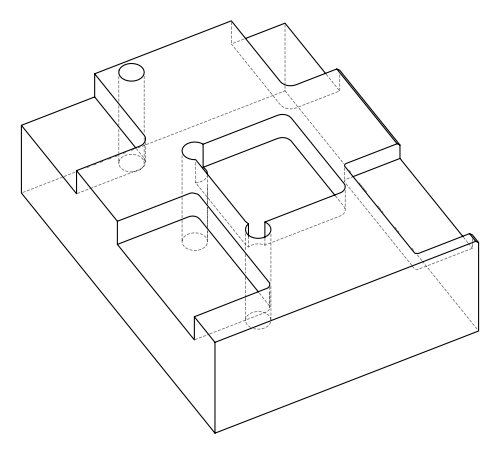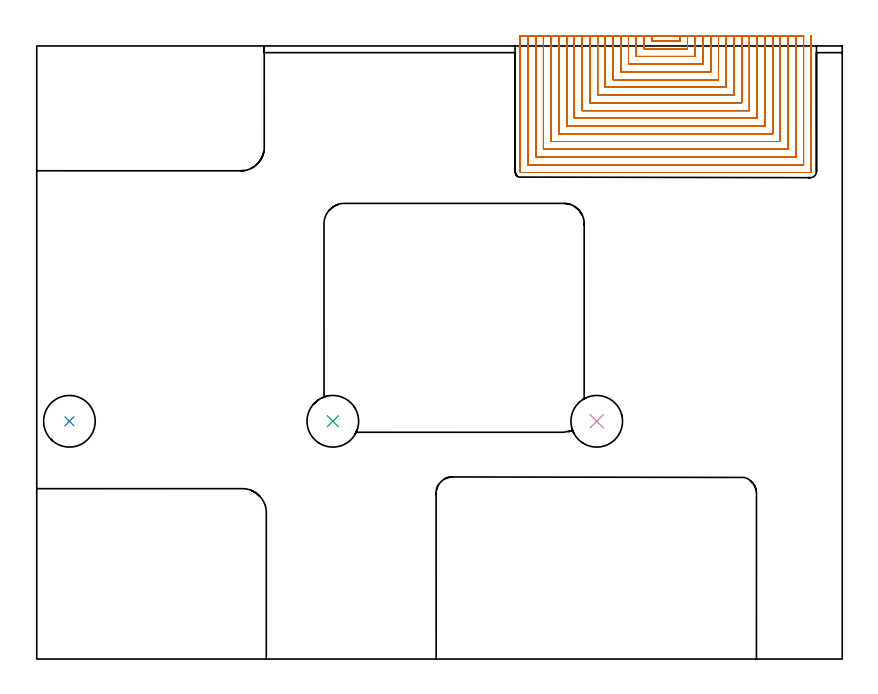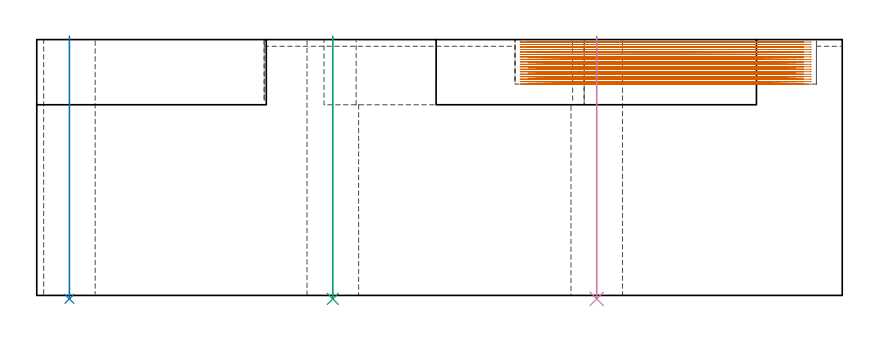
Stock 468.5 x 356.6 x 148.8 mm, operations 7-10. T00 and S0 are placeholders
(PLAN: 10 operations, 3 tool changes, 380.6 min)
(1 AREA_MILL | FG_CHAMFER_SURFACE | UGT0205_001 | 2.49 min | 1148 mm3)
(2 AREA_MILL_1 | FG_CHAMFER_SURFACE_1 | UGT0205_001 | 0.4 min | 137 mm3)
(3 MILL_CORNER_NOTCH_RECTANGULAR | CORNER_NOTCH_RECTANGULAR | NXT0201_012 | Follow Part, ap 4, ae 75% | 21.27 min | 362544 mm3)
(4 MILL_CORNER_NOTCH_RECTANGULAR_1 | CORNER_NOTCH_RECTANGULAR_1 | NXT0201_012 | Follow Part, ap 4, ae 75% | 28.12 min | 499853 mm3)
(5 MILL_OPEN_POCKET | POCKET_OPEN | NXT0201_012 | Follow Part, ap 4, ae 75% | 34.7 min | 759516 mm3)
(6 MILL_SLOT | SLOT_PARTIAL_RECTANGULAR | NXT0201_012 | Follow Part, ap 4, ae 75% | 60.4 min | 746496 mm3)
(7 MILL_SLOT_1 | SLOT_PARTIAL_RECTANGULAR_1 | NXT0201_008 | Follow Part, ap 1.5, ae 75% | 231.35 min | 347547 mm3)
(8 INDEXABLE_INSERT_DRILL_THROUGH_HOLE_FROM_SOLID | STEP1HOLE | NXT0302_031 | 0.61 min | 105126 mm3)
(9 INDEXABLE_INSERT_DRILL_THROUGH_HOLE_FROM_SOLID_1 | STEP1HOLE_1 | NXT0302_031 | 0.61 min | 91214 mm3)
(10 INDEXABLE_INSERT_DRILL_THROUGH_HOLE_FROM_SOLID_2 | STEP1HOLE_2 | NXT0302_031 | 0.61 min | 101573 mm3)
(TOOL UGT0205_001 | Chamfer Mill 20 x 3 x 45 deg. | D20 FL50 Z2)
(TOOL NXT0201_012 | ENDMILL 16mm [2P460-1600-NA 1630] | D16 FL38 Z6)
(TOOL NXT0201_008 | ENDMILL 6mm [2P460-0600-NA 1630] | D6 FL26 Z6)
(TOOL NXT0302_031 | Index. Insert Drill 30mm [880-D3000L32-05] | D30 PA176 FL150 Z2)
(OP 7 MILL_SLOT_1)
G17 G21 G94 G90
T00 M6
G54
G17 G0 G90 X357.696 Y362.6 S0 M3
G43 Z158.8 H1
Z147.361
G94 G1 X357.7 Y359.6 F250.
Y359.5 F500.
X374.
Y359.6
X374.004 Y362.6 F250.
X353.196
X353.2 Y359.6
Y359.508 F500.
Y355.
X378.5
Y359.51
Y359.6
X378.504 Y362.6 F250.
X348.696
X348.7 Y359.6
Y359.508 F500.
Y350.5
X383.
Y359.51
Y359.6
X383.004 Y362.6 F250.
X344.196
X344.2 Y359.6
Y359.508 F500.
Y346.
X387.5
Y359.51
Y359.6
X387.504 Y362.6 F250.
X339.695
X339.7 Y359.6
Y359.508 F500.
Y341.5
X392.
Y359.51
Y359.6
X392.005 Y362.6 F250.
X335.195
X335.2 Y359.6
Y359.508 F500.
Y337.
X396.5
Y359.51
Y359.6
X396.505 Y362.6 F250.
X330.694
X330.7 Y359.6
Y359.508 F500.
Y332.5
X401.
Y359.51
Y359.6
X401.006 Y362.6 F250.
X326.194
X326.2 Y359.6
Y359.508 F500.
Y328.
X405.5
Y359.51
Y359.6
X405.506 Y362.6 F250.
X321.693
X321.7 Y359.6
Y359.508 F500.
Y323.5
X410.
Y359.51
Y359.6
X410.007 Y362.6 F250.
X317.192
X317.2 Y359.6
Y359.508 F500.
Y319.
X414.5
Y359.51
Y359.6
X414.508 Y362.6 F250.
X312.691
X312.7 Y359.6
Y359.508 F500.
Y314.5
X419.
Y359.51
Y359.6
X419.009 Y362.6 F250.
X308.19
X308.2 Y359.6
Y359.508 F500.
Y310.
X423.5
Y359.51
Y359.6
X423.51 Y362.6 F250.
X303.688
X303.7 Y359.6
Y359.508 F500.
Y305.5
X428.
Y359.51
Y359.6
X428.012 Y362.6 F250.
X299.184
X299.2 Y359.6
Y359.508 F500.
Y301.
X432.5
Y359.51
Y359.6
X432.515 Y362.6 F250.
X294.679
X294.7 Y359.6
Y359.508 F500.
Y296.5
X437.
Y359.51
Y359.6
X437.02 Y362.6 F250.
X290.169
X290.2 Y359.6
Y359.508 F500.
Y292.
X441.5
Y359.51
Y359.6
X441.53 Y362.6 F250.
X285.638 Y362.599
X285.699 Y359.6
X285.7 Y359.508 F500.
Y287.5
X446.
Y359.51
X446.001 Y359.6
X446.061 Y362.599 F250.
X281.2 Y362.508
Y359.508
Y283.5 F500.
G3 X281.7 Y283. R0.5
G1 X450.
G3 X450.5 Y283.5 R0.5
G1 Y359.51
Y362.51 F250.
G0 X357.7 Y362.6 Z145.922
G1 Y359.6
Y359.5 F500.
X374.
Y359.6
Y362.6 F250.
X353.2
Y359.6
Y355. F500.
X378.5
Y359.6
Y362.6 F250.
X348.7
Y359.6
Y350.5 F500.
X383.
Y359.6
Y362.6 F250.
X344.2
Y359.6
Y346. F500.
X387.5
Y359.6
Y362.6 F250.
X339.7
Y359.6
Y341.5 F500.
X392.
Y359.6
Y362.6 F250.
X335.2
Y359.6
Y337. F500.
X396.5
Y359.6
Y362.6 F250.
X330.7
Y359.6
Y332.5 F500.
X401.
Y359.6
Y362.6 F250.
X326.2
Y359.6
Y328. F500.
X405.5
Y359.6
Y362.6 F250.
X321.7
Y359.6
Y323.5 F500.
X410.
Y359.6
Y362.6 F250.
X317.2
Y359.6
Y319. F500.
X414.5
Y359.6
Y362.6 F250.
X312.7
Y359.6
Y314.5 F500.
X419.
Y359.6
Y362.6 F250.
X308.2
Y359.6
Y310. F500.
X423.5
Y359.6
Y362.6 F250.
X303.7
Y359.6
Y305.5 F500.
X428.
Y359.6
Y362.6 F250.
X299.2
Y359.6
Y301. F500.
X432.5
Y359.6
Y362.6 F250.
X294.7
Y359.6
Y296.5 F500.
X437.
Y359.6
Y362.6 F250.
X290.2
Y359.6
Y292. F500.
X441.5
Y359.6
Y362.6 F250.
X285.7
Y359.6
Y287.5 F500.
X446.
Y359.6
Y362.6 F250.
X281.2
Y359.6
Y283.5 F500.
G3 X281.7 Y283. R0.5
G1 X450.
G3 X450.5 Y283.5 R0.5
G1 Y359.6
Y362.6 F250.
G0 X357.7 Z144.483
G1 Y359.6
Y359.5 F500.
X374.
Y359.6
Y362.6 F250.
X353.2
Y359.6
Y355. F500.
X378.5
Y359.6
Y362.6 F250.
X348.7
Y359.6
Y350.5 F500.
X383.
Y359.6
Y362.6 F250.
X344.2
Y359.6
Y346. F500.
X387.5
Y359.6
Y362.6 F250.
X339.7
Y359.6
Y341.5 F500.
X392.
Y359.6
Y362.6 F250.
X335.2
Y359.6
Y337. F500.
X396.5
Y359.6
Y362.6 F250.
X330.7
Y359.6
Y332.5 F500.
X401.
Y359.6
Y362.6 F250.
X326.2
Y359.6
Y328. F500.
X405.5
Y359.6
Y362.6 F250.
X321.7
Y359.6
Y323.5 F500.
X410.
Y359.6
Y362.6 F250.
X317.2
Y359.6
Y319. F500.
X414.5
Y359.6
Y362.6 F250.
X312.7
Y359.6
Y314.5 F500.
X419.
Y359.6
Y362.6 F250.
X308.2
Y359.6
Y310. F500.
X423.5
Y359.6
Y362.6 F250.
X303.7
Y359.6
Y305.5 F500.
X428.
Y359.6
Y362.6 F250.
X299.2
Y359.6
Y301. F500.
X432.5
Y359.6
Y362.6 F250.
X294.7
Y359.6
Y296.5 F500.
X437.
Y359.6
Y362.6 F250.
X290.2
Y359.6
Y292. F500.
X441.5
Y359.6
Y362.6 F250.
X285.7
Y359.6
Y287.5 F500.
X446.
Y359.6
Y362.6 F250.
X281.2
Y359.6
Y283.5 F500.
G3 X281.7 Y283. R0.5
G1 X450.
G3 X450.5 Y283.5 R0.5
G1 Y359.6
Y362.6 F250.
G0 X357.7 Z143.044
G1 Y359.6
Y359.5 F500.
X374.
Y359.6
Y362.6 F250.
X353.2
Y359.6
Y355. F500.
X378.5
Y359.6
Y362.6 F250.
X348.7
Y359.6
Y350.5 F500.
X383.
Y359.6
Y362.6 F250.
X344.2
Y359.6
Y346. F500.
X387.5
Y359.6
Y362.6 F250.
X339.7
Y359.6
Y341.5 F500.
X392.
Y359.6
Y362.6 F250.
X335.2
Y359.6
Y337. F500.
X396.5
Y359.6
Y362.6 F250.
X330.7
Y359.6
Y332.5 F500.
X401.
Y359.6
Y362.6 F250.
X326.2
Y359.6
Y328. F500.
X405.5
Y359.6
Y362.6 F250.
X321.7
Y359.6
Y323.5 F500.
X410.
Y359.6
Y362.6 F250.
X317.2
Y359.6
Y319. F500.
X414.5
Y359.6
Y362.6 F250.
X312.7
Y359.6
Y314.5 F500.
X419.
Y359.6
Y362.6 F250.
X308.2
Y359.6
Y310. F500.
X423.5
Y359.6
Y362.6 F250.
X303.7
Y359.6
Y305.5 F500.
X428.
Y359.6
Y362.6 F250.
X299.2
Y359.6
Y301. F500.
X432.5
Y359.6
Y362.6 F250.
X294.7
Y359.6
Y296.5 F500.
X437.
Y359.6
Y362.6 F250.
X290.2
Y359.6
Y292. F500.
X441.5
Y359.6
Y362.6 F250.
X285.7
Y359.6
Y287.5 F500.
X446.
Y359.6
Y362.6 F250.
X281.2
Y359.6
Y283.5 F500.
G3 X281.7 Y283. R0.5
G1 X450.
G3 X450.5 Y283.5 R0.5
G1 Y359.6
Y362.6 F250.
G0 X357.7 Z141.605
G1 Y359.6
Y359.5 F500.
X374.
Y359.6
Y362.6 F250.
X353.2
Y359.6
Y355. F500.
X378.5
Y359.6
Y362.6 F250.
X348.7
Y359.6
Y350.5 F500.
X383.
Y359.6
Y362.6 F250.
X344.2
Y359.6
Y346. F500.
X387.5
Y359.6
Y362.6 F250.
X339.7
Y359.6
Y341.5 F500.
X392.
Y359.6
Y362.6 F250.
X335.2
Y359.6
Y337. F500.
X396.5
Y359.6
Y362.6 F250.
X330.7
Y359.6
Y332.5 F500.
X401.
Y359.6
Y362.6 F250.
X326.2
Y359.6
Y328. F500.
X405.5
Y359.6
Y362.6 F250.
X321.7
Y359.6
Y323.5 F500.
X410.
Y359.6
Y362.6 F250.
X317.2
Y359.6
Y319. F500.
X414.5
Y359.6
Y362.6 F250.
X312.7
Y359.6
Y314.5 F500.
X419.
Y359.6
Y362.6 F250.
X308.2
Y359.6
Y310. F500.
X423.5
Y359.6
Y362.6 F250.
X303.7
Y359.6
Y305.5 F500.
X428.
Y359.6
Y362.6 F250.
X299.2
Y359.6
Y301. F500.
X432.5
Y359.6
Y362.6 F250.
X294.7
Y359.6
Y296.5 F500.
X437.
Y359.6
Y362.6 F250.
X290.2
Y359.6
Y292. F500.
X441.5
Y359.6
Y362.6 F250.
X285.7
Y359.6
Y287.5 F500.
X446.
Y359.6
Y362.6 F250.
X281.2
Y359.6
Y283.5 F500.
G3 X281.7 Y283. R0.5
G1 X450.
G3 X450.5 Y283.5 R0.5
G1 Y359.6
Y362.6 F250.
G0 X357.7 Z140.167
G1 Y359.6
Y359.5 F500.
X374.
Y359.6
Y362.6 F250.
X353.2
Y359.6
Y355. F500.
X378.5
Y359.6
Y362.6 F250.
X348.7
Y359.6
Y350.5 F500.
X383.
Y359.6
Y362.6 F250.
X344.2
Y359.6
Y346. F500.
X387.5
Y359.6
Y362.6 F250.
X339.7
Y359.6
Y341.5 F500.
X392.
Y359.6
Y362.6 F250.
X335.2
Y359.6
Y337. F500.
X396.5
Y359.6
Y362.6 F250.
X330.7
Y359.6
Y332.5 F500.
X401.
Y359.6
Y362.6 F250.
X326.2
Y359.6
Y328. F500.
X405.5
Y359.6
Y362.6 F250.
X321.7
Y359.6
Y323.5 F500.
X410.
Y359.6
Y362.6 F250.
X317.2
Y359.6
Y319. F500.
X414.5
Y359.6
Y362.6 F250.
X312.7
Y359.6
Y314.5 F500.
X419.
Y359.6
Y362.6 F250.
X308.2
Y359.6
Y310. F500.
X423.5
Y359.6
Y362.6 F250.
X303.7
Y359.6
Y305.5 F500.
X428.
Y359.6
Y362.6 F250.
X299.2
Y359.6
Y301. F500.
X432.5
Y359.6
Y362.6 F250.
X294.7
Y359.6
Y296.5 F500.
X437.
Y359.6
Y362.6 F250.
X290.2
Y359.6
Y292. F500.
X441.5
Y359.6
Y362.6 F250.
X285.7
Y359.6
Y287.5 F500.
X446.
Y359.6
Y362.6 F250.
X281.2
Y359.6
Y283.5 F500.
G3 X281.7 Y283. R0.5
G1 X450.
G3 X450.5 Y283.5 R0.5
G1 Y359.6
Y362.6 F250.
G0 X357.7 Z138.728
G1 Y359.6
Y359.5 F500.
X374.
Y359.6
Y362.6 F250.
X353.2
Y359.6
Y355. F500.
X378.5
Y359.6
Y362.6 F250.
X348.7
Y359.6
Y350.5 F500.
X383.
Y359.6
Y362.6 F250.
X344.2
Y359.6
Y346. F500.
X387.5
Y359.6
Y362.6 F250.
X339.7
Y359.6
Y341.5 F500.
X392.
Y359.6
Y362.6 F250.
X335.2
Y359.6
Y337. F500.
X396.5
Y359.6
Y362.6 F250.
X330.7
Y359.6
Y332.5 F500.
X401.
Y359.6
Y362.6 F250.
X326.2
Y359.6
Y328. F500.
X405.5
Y359.6
Y362.6 F250.
X321.7
Y359.6
Y323.5 F500.
X410.
Y359.6
Y362.6 F250.
X317.2
Y359.6
Y319. F500.
X414.5
Y359.6
Y362.6 F250.
X312.7
Y359.6
Y314.5 F500.
X419.
Y359.6
Y362.6 F250.
X308.2
Y359.6
Y310. F500.
X423.5
Y359.6
Y362.6 F250.
X303.7
Y359.6
Y305.5 F500.
X428.
Y359.6
Y362.6 F250.
X299.2
Y359.6
Y301. F500.
X432.5
Y359.6
Y362.6 F250.
X294.7
Y359.6
Y296.5 F500.
X437.
Y359.6
Y362.6 F250.
X290.2
Y359.6
Y292. F500.
X441.5
Y359.6
Y362.6 F250.
X285.7
Y359.6
Y287.5 F500.
X446.
Y359.6
Y362.6 F250.
X281.2
Y359.6
Y283.5 F500.
G3 X281.7 Y283. R0.5
G1 X450.
G3 X450.5 Y283.5 R0.5
G1 Y359.6
Y362.6 F250.
G0 X357.7 Z137.289
G1 Y359.6
Y359.5 F500.
X374.
Y359.6
Y362.6 F250.
X353.2
Y359.6
Y355. F500.
X378.5
Y359.6
Y362.6 F250.
X348.7
Y359.6
Y350.5 F500.
X383.
Y359.6
Y362.6 F250.
X344.2
Y359.6
Y346. F500.
X387.5
Y359.6
Y362.6 F250.
X339.7
Y359.6
Y341.5 F500.
X392.
Y359.6
Y362.6 F250.
X335.2
Y359.6
Y337. F500.
X396.5
Y359.6
Y362.6 F250.
X330.7
Y359.6
Y332.5 F500.
X401.
Y359.6
Y362.6 F250.
X326.2
Y359.6
Y328. F500.
X405.5
Y359.6
Y362.6 F250.
X321.7
Y359.6
Y323.5 F500.
X410.
Y359.6
Y362.6 F250.
X317.2
Y359.6
Y319. F500.
X414.5
Y359.6
Y362.6 F250.
X312.7
Y359.6
Y314.5 F500.
X419.
Y359.6
Y362.6 F250.
X308.2
Y359.6
Y310. F500.
X423.5
Y359.6
Y362.6 F250.
X303.7
Y359.6
Y305.5 F500.
X428.
Y359.6
Y362.6 F250.
X299.2
Y359.6
Y301. F500.
X432.5
Y359.6
Y362.6 F250.
X294.7
Y359.6
Y296.5 F500.
X437.
Y359.6
Y362.6 F250.
X290.2
Y359.6
Y292. F500.
X441.5
Y359.6
Y362.6 F250.
X285.7
Y359.6
Y287.5 F500.
X446.
Y359.6
Y362.6 F250.
X281.2
Y359.6
Y283.5 F500.
G3 X281.7 Y283. R0.5
G1 X450.
G3 X450.5 Y283.5 R0.5
G1 Y359.6
Y362.6 F250.
G0 X357.7 Z135.85
G1 Y359.6
Y359.5 F500.
X374.
Y359.6
Y362.6 F250.
X353.2
Y359.6
Y355. F500.
X378.5
Y359.6
Y362.6 F250.
X348.7
Y359.6
Y350.5 F500.
X383.
Y359.6
Y362.6 F250.
X344.2
Y359.6
Y346. F500.
X387.5
Y359.6
Y362.6 F250.
X339.7
Y359.6
Y341.5 F500.
X392.
Y359.6
Y362.6 F250.
X335.2
Y359.6
Y337. F500.
X396.5
Y359.6
Y362.6 F250.
X330.7
Y359.6
Y332.5 F500.
X401.
Y359.6
Y362.6 F250.
X326.2
Y359.6
Y328. F500.
X405.5
Y359.6
Y362.6 F250.
X321.7
Y359.6
Y323.5 F500.
X410.
Y359.6
Y362.6 F250.
X317.2
Y359.6
Y319. F500.
X414.5
Y359.6
Y362.6 F250.
X312.7
Y359.6
Y314.5 F500.
X419.
Y359.6
Y362.6 F250.
X308.2
Y359.6
Y310. F500.
X423.5
Y359.6
Y362.6 F250.
X303.7
Y359.6
Y305.5 F500.
X428.
Y359.6
Y362.6 F250.
X299.2
Y359.6
Y301. F500.
X432.5
Y359.6
Y362.6 F250.
X294.7
Y359.6
Y296.5 F500.
X437.
Y359.6
Y362.6 F250.
X290.2
Y359.6
Y292. F500.
X441.5
Y359.6
Y362.6 F250.
X285.7
Y359.6
Y287.5 F500.
X446.
Y359.6
Y362.6 F250.
X281.2
Y359.6
Y283.5 F500.
G3 X281.7 Y283. R0.5
G1 X450.
G3 X450.5 Y283.5 R0.5
G1 Y359.6
Y362.6 F250.
G0 X357.7 Z134.411
G1 Y359.6
Y359.5 F500.
X374.
Y359.6
Y362.6 F250.
X353.2
Y359.6
Y355. F500.
X378.5
Y359.6
Y362.6 F250.
X348.7
Y359.6
Y350.5 F500.
X383.
Y359.6
Y362.6 F250.
X344.2
Y359.6
Y346. F500.
X387.5
Y359.6
Y362.6 F250.
X339.7
Y359.6
Y341.5 F500.
X392.
Y359.6
Y362.6 F250.
X335.2
Y359.6
Y337. F500.
X396.5
Y359.6
Y362.6 F250.
X330.7
Y359.6
Y332.5 F500.
X401.
Y359.6
Y362.6 F250.
X326.2
Y359.6
Y328. F500.
X405.5
Y359.6
Y362.6 F250.
X321.7
Y359.6
Y323.5 F500.
X410.
Y359.6
Y362.6 F250.
X317.2
Y359.6
Y319. F500.
X414.5
Y359.6
Y362.6 F250.
X312.7
Y359.6
Y314.5 F500.
X419.
Y359.6
Y362.6 F250.
X308.2
Y359.6
Y310. F500.
X423.5
Y359.6
Y362.6 F250.
X303.7
Y359.6
Y305.5 F500.
X428.
Y359.6
Y362.6 F250.
X299.2
Y359.6
Y301. F500.
X432.5
Y359.6
Y362.6 F250.
X294.7
Y359.6
Y296.5 F500.
X437.
Y359.6
Y362.6 F250.
X290.2
Y359.6
Y292. F500.
X441.5
Y359.6
Y362.6 F250.
X285.7
Y359.6
Y287.5 F500.
X446.
Y359.6
Y362.6 F250.
X281.2
Y359.6
Y283.5 F500.
G3 X281.7 Y283. R0.5
G1 X450.
G3 X450.5 Y283.5 R0.5
G1 Y359.6
Y362.6 F250.
G0 X357.7 Z132.972
G1 Y359.6
Y359.5 F500.
X374.
Y359.6
Y362.6 F250.
X353.2
Y359.6
Y355. F500.
X378.5
Y359.6
Y362.6 F250.
X348.7
Y359.6
Y350.5 F500.
X383.
Y359.6
Y362.6 F250.
X344.2
Y359.6
Y346. F500.
X387.5
Y359.6
Y362.6 F250.
X339.7
Y359.6
Y341.5 F500.
X392.
Y359.6
Y362.6 F250.
X335.2
Y359.6
Y337. F500.
X396.5
Y359.6
Y362.6 F250.
X330.7
Y359.6
Y332.5 F500.
X401.
Y359.6
Y362.6 F250.
X326.2
Y359.6
Y328. F500.
X405.5
Y359.6
Y362.6 F250.
X321.7
Y359.6
Y323.5 F500.
X410.
Y359.6
Y362.6 F250.
X317.2
Y359.6
Y319. F500.
X414.5
Y359.6
Y362.6 F250.
X312.7
Y359.6
Y314.5 F500.
X419.
Y359.6
Y362.6 F250.
X308.2
Y359.6
Y310. F500.
X423.5
Y359.6
Y362.6 F250.
X303.7
Y359.6
Y305.5 F500.
X428.
Y359.6
Y362.6 F250.
X299.2
Y359.6
Y301. F500.
X432.5
Y359.6
Y362.6 F250.
X294.7
Y359.6
Y296.5 F500.
X437.
Y359.6
Y362.6 F250.
X290.2
Y359.6
Y292. F500.
X441.5
Y359.6
Y362.6 F250.
X285.7
Y359.6
Y287.5 F500.
X446.
Y359.6
Y362.6 F250.
X281.2
Y359.6
Y283.5 F500.
G3 X281.7 Y283. R0.5
G1 X450.
G3 X450.5 Y283.5 R0.5
G1 Y359.6
Y362.6 F250.
G0 X357.7 Z131.533
G1 Y359.6
Y359.5 F500.
X374.
Y359.6
Y362.6 F250.
X353.2
Y359.6
Y355. F500.
X378.5
Y359.6
Y362.6 F250.
X348.7
Y359.6
Y350.5 F500.
X383.
Y359.6
Y362.6 F250.
X344.2
Y359.6
Y346. F500.
X387.5
Y359.6
Y362.6 F250.
X339.7
Y359.6
Y341.5 F500.
X392.
Y359.6
Y362.6 F250.
X335.2
Y359.6
Y337. F500.
X396.5
Y359.6
Y362.6 F250.
X330.7
Y359.6
Y332.5 F500.
X401.
Y359.6
Y362.6 F250.
X326.2
Y359.6
Y328. F500.
X405.5
Y359.6
Y362.6 F250.
X321.7
Y359.6
Y323.5 F500.
X410.
Y359.6
Y362.6 F250.
X317.2
Y359.6
Y319. F500.
X414.5
Y359.6
Y362.6 F250.
X312.7
Y359.6
Y314.5 F500.
X419.
Y359.6
Y362.6 F250.
X308.2
Y359.6
Y310. F500.
X423.5
Y359.6
Y362.6 F250.
X303.7
Y359.6
Y305.5 F500.
X428.
Y359.6
Y362.6 F250.
X299.2
Y359.6
Y301. F500.
X432.5
Y359.6
Y362.6 F250.
X294.7
Y359.6
Y296.5 F500.
X437.
Y359.6
Y362.6 F250.
X290.2
Y359.6
Y292. F500.
X441.5
Y359.6
Y362.6 F250.
X285.7
Y359.6
Y287.5 F500.
X446.
Y359.6
Y362.6 F250.
X281.2
Y359.6
Y283.5 F500.
G3 X281.7 Y283. R0.5
G1 X450.
G3 X450.5 Y283.5 R0.5
G1 Y359.6
Y362.6 F250.
G0 X357.7 Z130.094
G1 Y359.6
Y359.5 F500.
X374.
Y359.6
Y362.6 F250.
X353.2
Y359.6
Y355. F500.
X378.5
Y359.6
Y362.6 F250.
X348.7
Y359.6
Y350.5 F500.
X383.
Y359.6
Y362.6 F250.
X344.2
Y359.6
Y346. F500.
X387.5
Y359.6
Y362.6 F250.
X339.7
Y359.6
Y341.5 F500.
X392.
Y359.6
Y362.6 F250.
X335.2
Y359.6
Y337. F500.
X396.5
Y359.6
Y362.6 F250.
X330.7
Y359.6
Y332.5 F500.
X401.
Y359.6
Y362.6 F250.
X326.2
Y359.6
Y328. F500.
X405.5
Y359.6
Y362.6 F250.
X321.7
Y359.6
Y323.5 F500.
X410.
Y359.6
Y362.6 F250.
X317.2
Y359.6
Y319. F500.
X414.5
Y359.6
Y362.6 F250.
X312.7
Y359.6
Y314.5 F500.
X419.
Y359.6
Y362.6 F250.
X308.2
Y359.6
Y310. F500.
X423.5
Y359.6
Y362.6 F250.
X303.7
Y359.6
Y305.5 F500.
X428.
Y359.6
Y362.6 F250.
X299.2
Y359.6
Y301. F500.
X432.5
Y359.6
Y362.6 F250.
X294.7
Y359.6
Y296.5 F500.
X437.
Y359.6
Y362.6 F250.
X290.2
Y359.6
Y292. F500.
X441.5
Y359.6
Y362.6 F250.
X285.7
Y359.6
Y287.5 F500.
X446.
Y359.6
Y362.6 F250.
X281.2
Y359.6
Y283.5 F500.
G3 X281.7 Y283. R0.5
G1 X450.
G3 X450.5 Y283.5 R0.5
G1 Y359.6
Y362.6 F250.
G0 X357.7 Z128.656
G1 Y359.6
Y359.5 F500.
X374.
Y359.6
Y362.6 F250.
X353.2
Y359.6
Y355. F500.
X378.5
Y359.6
Y362.6 F250.
X348.7
Y359.6
Y350.5 F500.
X383.
Y359.6
Y362.6 F250.
X344.2
Y359.6
Y346. F500.
X387.5
Y359.6
Y362.6 F250.
X339.7
Y359.6
Y341.5 F500.
X392.
Y359.6
Y362.6 F250.
X335.2
Y359.6
Y337. F500.
X396.5
Y359.6
Y362.6 F250.
X330.7
Y359.6
Y332.5 F500.
X401.
Y359.6
Y362.6 F250.
X326.2
Y359.6
Y328. F500.
X405.5
Y359.6
Y362.6 F250.
X321.7
Y359.6
Y323.5 F500.
X410.
Y359.6
Y362.6 F250.
X317.2
Y359.6
Y319. F500.
X414.5
Y359.6
Y362.6 F250.
X312.7
Y359.6
Y314.5 F500.
X419.
Y359.6
Y362.6 F250.
X308.2
Y359.6
Y310. F500.
X423.5
Y359.6
Y362.6 F250.
X303.7
Y359.6
Y305.5 F500.
X428.
Y359.6
Y362.6 F250.
X299.2
Y359.6
Y301. F500.
X432.5
Y359.6
Y362.6 F250.
X294.7
Y359.6
Y296.5 F500.
X437.
Y359.6
Y362.6 F250.
X290.2
Y359.6
Y292. F500.
X441.5
Y359.6
Y362.6 F250.
X285.7
Y359.6
Y287.5 F500.
X446.
Y359.6
Y362.6 F250.
X281.2
Y359.6
Y283.5 F500.
G3 X281.7 Y283. R0.5
G1 X450.
G3 X450.5 Y283.5 R0.5
G1 Y359.6
Y362.6 F250.
G0 X357.7 Z127.217
G1 Y359.6
Y359.5 F500.
X374.
Y359.6
Y362.6 F250.
X353.2
Y359.6
Y355. F500.
X378.5
Y359.6
Y362.6 F250.
X348.7
Y359.6
Y350.5 F500.
X383.
Y359.6
Y362.6 F250.
X344.2
Y359.6
Y346. F500.
X387.5
Y359.6
Y362.6 F250.
X339.7
Y359.6
Y341.5 F500.
X392.
Y359.6
Y362.6 F250.
X335.2
Y359.6
Y337. F500.
X396.5
Y359.6
Y362.6 F250.
X330.7
Y359.6
Y332.5 F500.
X401.
Y359.6
Y362.6 F250.
X326.2
Y359.6
Y328. F500.
X405.5
Y359.6
Y362.6 F250.
X321.7
Y359.6
Y323.5 F500.
X410.
Y359.6
Y362.6 F250.
X317.2
Y359.6
Y319. F500.
X414.5
Y359.6
Y362.6 F250.
X312.7
Y359.6
Y314.5 F500.
X419.
Y359.6
Y362.6 F250.
X308.2
Y359.6
Y310. F500.
X423.5
Y359.6
Y362.6 F250.
X303.7
Y359.6
Y305.5 F500.
X428.
Y359.6
Y362.6 F250.
X299.2
Y359.6
Y301. F500.
X432.5
Y359.6
Y362.6 F250.
X294.7
Y359.6
Y296.5 F500.
X437.
Y359.6
Y362.6 F250.
X290.2
Y359.6
Y292. F500.
X441.5
Y359.6
Y362.6 F250.
X285.7
Y359.6
Y287.5 F500.
X446.
Y359.6
Y362.6 F250.
X281.2
Y359.6
Y283.5 F500.
G3 X281.7 Y283. R0.5
G1 X450.
G3 X450.5 Y283.5 R0.5
G1 Y359.6
Y362.6 F250.
G0 X357.7 Z125.778
G1 Y359.6
Y359.5 F500.
X374.
Y359.6
Y362.6 F250.
X353.2
Y359.6
Y355. F500.
X378.5
Y359.6
Y362.6 F250.
X348.7
Y359.6
Y350.5 F500.
X383.
Y359.6
Y362.6 F250.
X344.2
Y359.6
Y346. F500.
X387.5
Y359.6
Y362.6 F250.
X339.7
Y359.6
Y341.5 F500.
X392.
Y359.6
Y362.6 F250.
X335.2
Y359.6
Y337. F500.
X396.5
Y359.6
Y362.6 F250.
X330.7
Y359.6
Y332.5 F500.
X401.
Y359.6
Y362.6 F250.
X326.2
Y359.6
Y328. F500.
X405.5
Y359.6
Y362.6 F250.
X321.7
Y359.6
Y323.5 F500.
X410.
Y359.6
Y362.6 F250.
X317.2
Y359.6
Y319. F500.
X414.5
Y359.6
Y362.6 F250.
X312.7
Y359.6
Y314.5 F500.
X419.
Y359.6
Y362.6 F250.
X308.2
Y359.6
Y310. F500.
X423.5
Y359.6
Y362.6 F250.
X303.7
Y359.6
Y305.5 F500.
X428.
Y359.6
Y362.6 F250.
X299.2
Y359.6
Y301. F500.
X432.5
Y359.6
Y362.6 F250.
X294.7
Y359.6
Y296.5 F500.
X437.
Y359.6
Y362.6 F250.
X290.2
Y359.6
Y292. F500.
X441.5
Y359.6
Y362.6 F250.
X285.7
Y359.6
Y287.5 F500.
X446.
Y359.6
Y362.6 F250.
X281.2
Y359.6
Y283.5 F500.
G3 X281.7 Y283. R0.5
G1 X450.
G3 X450.5 Y283.5 R0.5
G1 Y359.6
Y362.6 F250.
G0 X357.7 Z124.339
G1 Y359.6
Y359.5 F500.
X374.
Y359.6
Y362.6 F250.
X353.2
Y359.6
Y355. F500.
X378.5
Y359.6
Y362.6 F250.
X348.7
Y359.6
Y350.5 F500.
X383.
Y359.6
Y362.6 F250.
X344.2
Y359.6
Y346. F500.
X387.5
Y359.6
Y362.6 F250.
X339.7
Y359.6
Y341.5 F500.
X392.
Y359.6
Y362.6 F250.
X335.2
Y359.6
Y337. F500.
X396.5
Y359.6
Y362.6 F250.
X330.7
Y359.6
Y332.5 F500.
X401.
Y359.6
Y362.6 F250.
X326.2
Y359.6
Y328. F500.
X405.5
Y359.6
Y362.6 F250.
X321.7
Y359.6
Y323.5 F500.
X410.
Y359.6
Y362.6 F250.
X317.2
Y359.6
Y319. F500.
X414.5
Y359.6
Y362.6 F250.
X312.7
Y359.6
Y314.5 F500.
X419.
Y359.6
Y362.6 F250.
X308.2
Y359.6
Y310. F500.
X423.5
Y359.6
Y362.6 F250.
X303.7
Y359.6
Y305.5 F500.
X428.
Y359.6
Y362.6 F250.
X299.2
Y359.6
Y301. F500.
X432.5
Y359.6
Y362.6 F250.
X294.7
Y359.6
Y296.5 F500.
X437.
Y359.6
Y362.6 F250.
X290.2
Y359.6
Y292. F500.
X441.5
Y359.6
Y362.6 F250.
X285.7
Y359.6
Y287.5 F500.
X446.
Y359.6
Y362.6 F250.
X281.2
Y359.6
Y283.5 F500.
G3 X281.7 Y283. R0.5
G1 X450.
G3 X450.5 Y283.5 R0.5
G1 Y359.6
Y362.6 F250.
G0 X357.7 Z122.9
G1 Y359.6
Y359.5 F500.
X374.
Y359.6
Y362.6 F250.
X353.2
Y359.6
Y355. F500.
X378.5
Y359.6
Y362.6 F250.
X348.7
Y359.6
Y350.5 F500.
X383.
Y359.6
Y362.6 F250.
X344.2
Y359.6
Y346. F500.
X387.5
Y359.6
Y362.6 F250.
X339.7
Y359.6
Y341.5 F500.
X392.
Y359.6
Y362.6 F250.
X335.2
Y359.6
Y337. F500.
X396.5
Y359.6
Y362.6 F250.
X330.7
Y359.6
Y332.5 F500.
X401.
Y359.6
Y362.6 F250.
X326.2
Y359.6
Y328. F500.
X405.5
Y359.6
Y362.6 F250.
X321.7
Y359.6
Y323.5 F500.
X410.
Y359.6
Y362.6 F250.
X317.2
Y359.6
Y319. F500.
X414.5
Y359.6
Y362.6 F250.
X312.7
Y359.6
Y314.5 F500.
X419.
Y359.6
Y362.6 F250.
X308.2
Y359.6
Y310. F500.
X423.5
Y359.6
Y362.6 F250.
X303.7
Y359.6
Y305.5 F500.
X428.
Y359.6
Y362.6 F250.
X299.2
Y359.6
Y301. F500.
X432.5
Y359.6
Y362.6 F250.
X294.7
Y359.6
Y296.5 F500.
X437.
Y359.6
Y362.6 F250.
X290.2
Y359.6
Y292. F500.
X441.5
Y359.6
Y362.6 F250.
X285.7
Y359.6
Y287.5 F500.
X446.
Y359.6
Y362.6 F250.
X281.2
Y359.6
Y283.5 F500.
G3 X281.7 Y283. R0.5
G1 X450.
G3 X450.5 Y283.5 R0.5
G1 Y359.6
Y362.6 F250.
G0 Z158.8
M5
M2
(OP 8 INDEXABLE_INSERT_DRILL_THROUGH_HOLE_FROM_SOLID)
G17 G21 G94 G90
T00 M6
G54
G17 G0 G90 X19. Y138.3 S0 M3
G43 Z158.8 H1
G94 G81 G98 Z-2.024 F250. R150.8
G80
M5
M2
(OP 9 INDEXABLE_INSERT_DRILL_THROUGH_HOLE_FROM_SOLID_1)
G17 G21 G94 G90
T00 M6
G54
G17 G0 G90 X172.2 Y138.3 S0 M3
G43 Z158.8 H1
G94 G81 G98 Z-2.024 F250. R150.8
G80
M5
M2
(OP 10 INDEXABLE_INSERT_DRILL_THROUGH_HOLE_FROM_SOLID_2)
G17 G21 G94 G90
T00 M6
G54
G17 G0 G90 X325.7 Y138.3 S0 M3
G43 Z158.8 H1
G94 G81 G98 Z-2.024 F250. R150.8
G80
M5
M2
